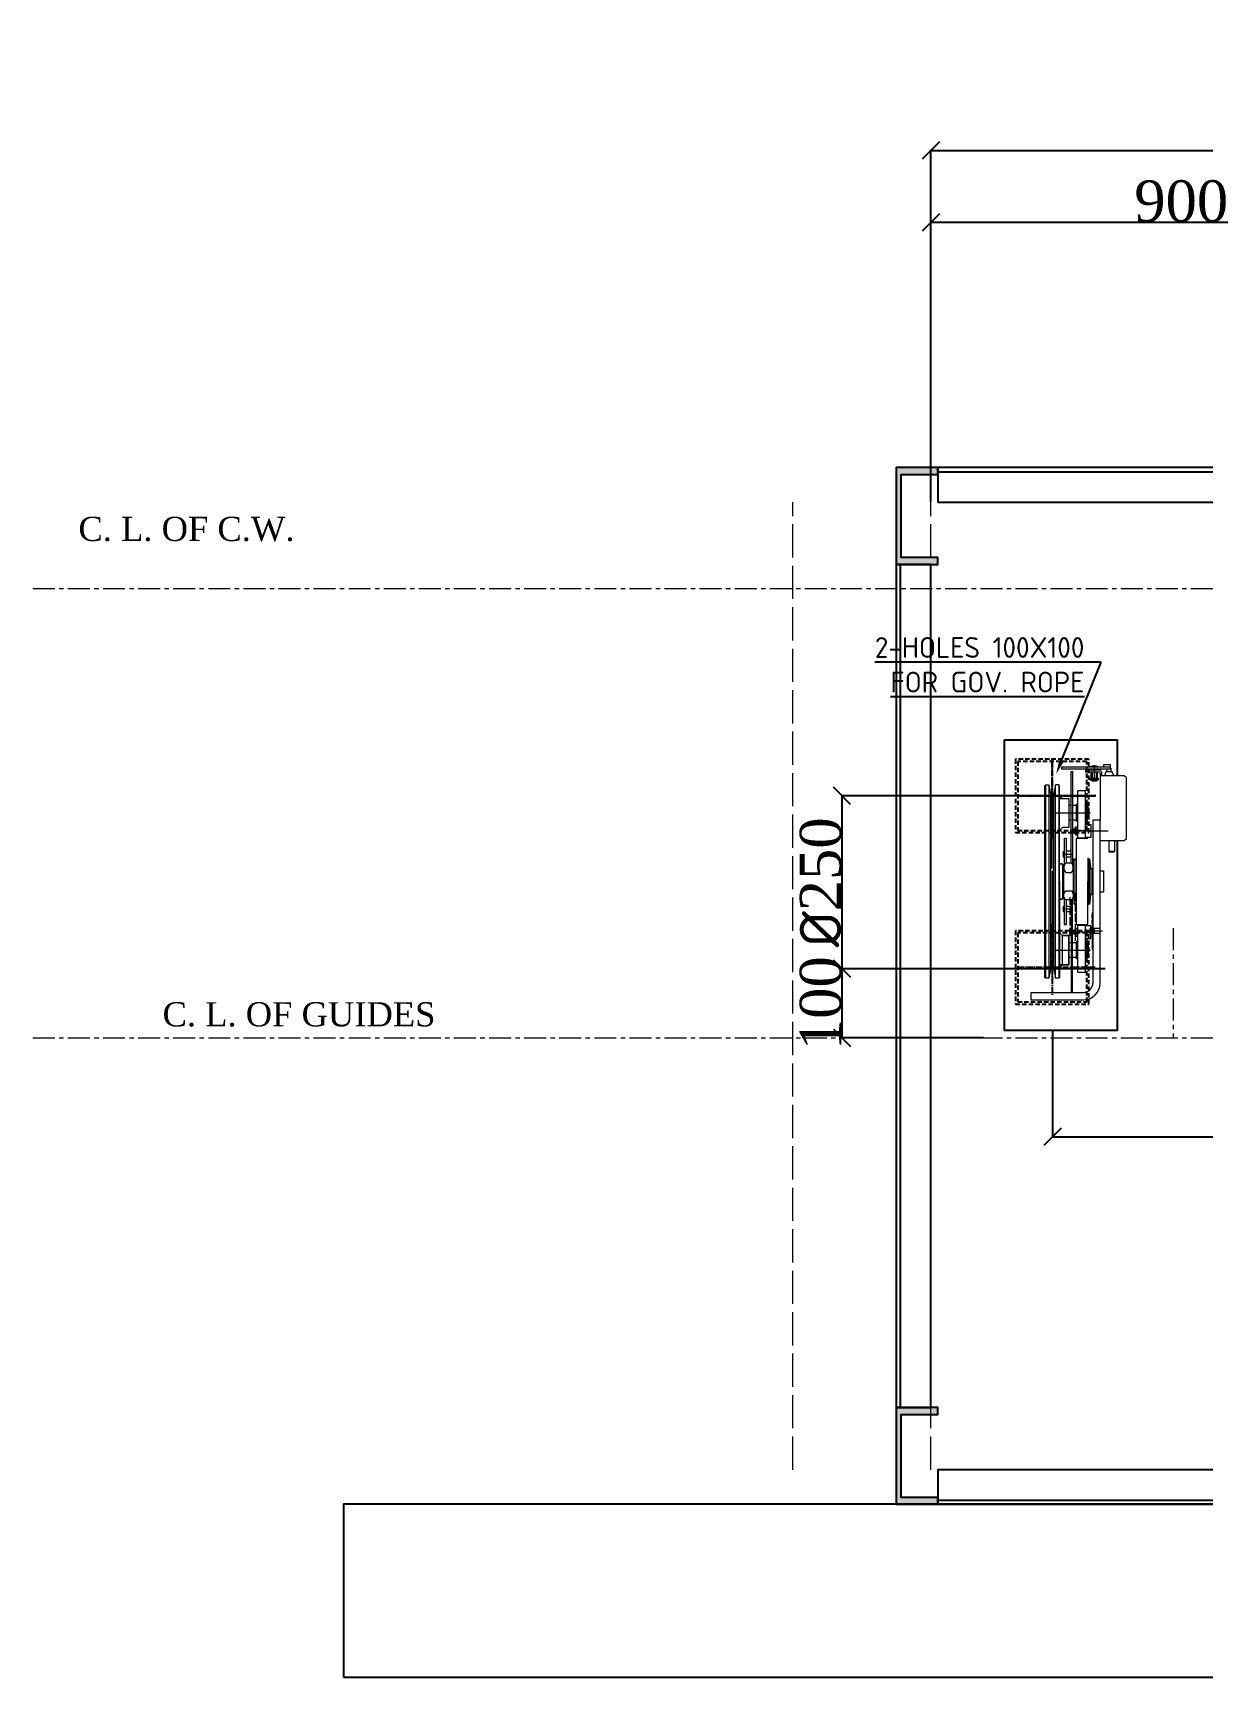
# Model space of a CAD drawing. Header units: millimetres. Extents: x -665 to 1025160, y -26028 to 4210.
# Drawn here: x 16089 to 17782, y -2269 to 110 of the extents above; entities that cross this region are included whole.
import ezdxf
from ezdxf import colors
from ezdxf.entities.mleader import LeaderData, LeaderLine
from ezdxf.math import Vec2, Vec3

# ---------------------------------------------------------------- set-up
doc = ezdxf.new("R2010")
doc.units = ezdxf.units.MM
for name, pattern in [('$0$ACAD_ISO02W100', [15, 12, -3]), ('$0$CENTER', [50.8, 31.75, -6.35, 6.35, -6.35]), ('$0$DASHED', [19.05, 12.7, -6.35])]:
    doc.linetypes.add(name, pattern=pattern)
doc.layers.add('$0$CL', color=2, linetype='$0$CENTER', lineweight=0)
doc.layers.add('$0$DL', color=8, linetype='$0$ACAD_ISO02W100', lineweight=0)
for name, color, linetype in [('$0$DL2', 254, '$0$DASHED'), ('$0$PDF_0', 7, 'Continuous'), ('$0$PDF_PDF7_Geometry', 7, 'Continuous'), ('$0$Text', 6, 'Continuous'), ('A-DIMS', 7, 'Continuous'), ('A-SLAB', 7, 'Continuous'), ('S-BEAM', 7, 'Continuous'), ('S-COLUMN', 7, 'Continuous')]:
    doc.layers.add(name, color=color, linetype=linetype)
doc.styles.add('$0$nassar2', font='cent.shx', dxfattribs={"height": 60})
doc.styles.add('$0$top', font='cent.shx', dxfattribs={"height": 40})
doc.dimstyles.new('$0$Nassar2', dxfattribs={"dimtxt": 35, "dimasz": 25, "dimexe": 1.25, "dimexo": 0.625, "dimtad": 1, "dimtxsty": '$0$nassar2', "dimblk": '$0$_Oblique', "dimcen": 2.5, "dimadec": 0, "dimazin": 0, "dimtfac": 1, "dimtmove": 0, "dimatfit": 3, "dimldrblk": '$0$_Oblique', "dimfxl": 1, "dimarcsym": 0})

# ---------------------------------------------------------------- blocks, each defined once
blk = doc.blocks.new('$0$_Oblique')
at = {"color": 0, "linetype": 'ByBlock', "lineweight": -2}
blk.add_line((-0.5, -0.5), (0.5, 0.5), dxfattribs=at)
blk = doc.blocks.new('*D62')
at = {"color": 0, "lineweight": -2, "transparency": 16777216}
for p, q in [((17389, -365.1), (17389, -163.7)), ((18289, -164.9), (17389, -164.9)), ((18289, -258.8), (18289, -163.7))]:
    blk.add_line(p, q, dxfattribs=at)
at = {"layer": 'Defpoints', "color": 0, "transparency": 16777216}
for p in [(17389, -164.9), (18289, -259.4), (17389, -365.7)]:
    blk.add_point(p, dxfattribs=at)
at = {"color": 0, "lineweight": -2, "transparency": 16777216, "xscale": 25, "yscale": 25, "zscale": 25, "rotation": 180}
blk.add_blockref('$0$_Oblique', (17389, -164.9), dxfattribs=at)
at = {"color": 0, "lineweight": -2, "transparency": 16777216, "xscale": 25, "yscale": 25, "zscale": 25}
blk.add_blockref('$0$_Oblique', (18289, -164.9), dxfattribs=at)
at = {"color": 0, "transparency": 16777216, "insert": (17751.5, -134.3), "char_height": 60, "attachment_point": 5, "style": '$0$nassar2'}
blk.add_mtext('900', dxfattribs=at)
blk = doc.blocks.new('*D71')
at = {"color": 0, "lineweight": -2, "transparency": 16777216}
for p, q in [((17389, -568.8), (17389, -59.4)), ((17389, -60.6), (19189, -60.6)), ((19189, -568.8), (19189, -59.4))]:
    blk.add_line(p, q, dxfattribs=at)
at = {"layer": 'Defpoints', "color": 0, "transparency": 16777216}
for p in [(19189, -60.6), (17389, -569.4), (19189, -569.4)]:
    blk.add_point(p, dxfattribs=at)
at = {"color": 0, "lineweight": -2, "transparency": 16777216, "xscale": 25, "yscale": 25, "zscale": 25, "rotation": 180}
blk.add_blockref('$0$_Oblique', (17389, -60.6), dxfattribs=at)
at = {"color": 0, "lineweight": -2, "transparency": 16777216, "xscale": 25, "yscale": 25, "zscale": 25}
blk.add_blockref('$0$_Oblique', (19189, -60.6), dxfattribs=at)
at = {"color": 0, "transparency": 16777216, "insert": (18289, -30), "char_height": 60, "attachment_point": 5, "style": '$0$nassar2'}
blk.add_mtext('SHAFT WIDTH  1800', dxfattribs=at)
blk = doc.blocks.new('*D74')
at = {"color": 0, "lineweight": -2, "transparency": 16777216}
for p, q in [((17627.8, -994.4), (17259.2, -994.4)), ((17260.4, -994.4), (17260.4, -1244.4)), ((17641.6, -1244.4), (17259.2, -1244.4))]:
    blk.add_line(p, q, dxfattribs=at)
at = {"layer": 'Defpoints', "color": 0, "transparency": 16777216}
for p in [(17628.4, -994.4), (17260.4, -1244.4), (17642.2, -1244.4)]:
    blk.add_point(p, dxfattribs=at)
at = {"color": 0, "lineweight": -2, "transparency": 16777216, "xscale": 25, "yscale": 25, "zscale": 25}
for p, rotation in [((17260.4, -994.4), 90), ((17260.4, -1244.4), 270)]:
    blk.add_blockref('$0$_Oblique', p, dxfattribs=dict(at, rotation=rotation))
at = {"color": 0, "transparency": 16777216, "insert": (17229.8, -1119.4), "char_height": 60, "attachment_point": 5, "rotation": 90, "style": '$0$nassar2'}
blk.add_mtext('{\\fISOCPEUR|b0|i0|c0|p34;%%C}250', dxfattribs=at)
blk = doc.blocks.new('*D75')
at = {"color": 0, "lineweight": -2, "transparency": 16777216}
for p, q in [((17290.4, -1244.4), (17259.2, -1244.4)), ((17260.4, -1244.4), (17260.4, -1344.4)), ((17465.4, -1344.4), (17259.2, -1344.4))]:
    blk.add_line(p, q, dxfattribs=at)
at = {"layer": 'Defpoints', "color": 0, "transparency": 16777216}
for p in [(17291.1, -1244.4), (17260.4, -1344.4), (17466.1, -1344.4)]:
    blk.add_point(p, dxfattribs=at)
at = {"color": 0, "lineweight": -2, "transparency": 16777216, "xscale": 25, "yscale": 25, "zscale": 25}
for p, rotation in [((17260.4, -1244.4), 90), ((17260.4, -1344.4), 270)]:
    blk.add_blockref('$0$_Oblique', p, dxfattribs=dict(at, rotation=rotation))
at = {"color": 0, "transparency": 16777216, "insert": (17229.8, -1294.4), "char_height": 60, "attachment_point": 5, "rotation": 90, "style": '$0$nassar2'}
blk.add_mtext('100', dxfattribs=at)
blk = doc.blocks.new('SM_COLUMN_UPN_140_60x140x7x10_L')
at = {"layer": 'S-COLUMN'}
blk.add_hatch(color=256, dxfattribs=at).paths.add_polyline_path([(0, 0), (60, 0), (60, 10), (7, 10), (7, 130), (60, 130), (60, 140), (0, 140)], flags=0)
blk.add_lwpolyline([(0, 0), (60, 0), (60, 10), (7, 10), (7, 130), (60, 130), (60, 140), (0, 140)], close=True, dxfattribs=at)
blk = doc.blocks.new('*D100')
at = {"layer": 'A-DIMS', "color": 0, "lineweight": -2, "transparency": 16777216}
for p, q in [((17565, -1334.7), (17565, -1489)), ((18289, -1334.7), (18289, -1489)), ((17565, -1487.8), (18289, -1487.8))]:
    blk.add_line(p, q, dxfattribs=at)
at = {"layer": 'Defpoints', "color": 0, "transparency": 16777216}
for p in [(17565, -1334), (18289, -1334), (18289, -1487.8)]:
    blk.add_point(p, dxfattribs=at)
at = {"layer": 'A-DIMS', "color": 0, "lineweight": -2, "transparency": 16777216, "xscale": 25, "yscale": 25, "zscale": 25, "rotation": 180}
blk.add_blockref('$0$_Oblique', (17565, -1487.8), dxfattribs=at)
at = {"layer": 'A-DIMS', "color": 0, "lineweight": -2, "transparency": 16777216, "xscale": 25, "yscale": 25, "zscale": 25}
blk.add_blockref('$0$_Oblique', (18289, -1487.8), dxfattribs=at)
at = {"layer": 'A-DIMS', "color": 0, "transparency": 16777216, "insert": (17927, -1457.2), "char_height": 60, "attachment_point": 5, "style": '$0$nassar2'}
blk.add_mtext('724', dxfattribs=at)

msp = doc.modelspace()

# ---------------------------------------------------------------- linework, layer by layer
at = {"layer": '$0$CL'}
for p, q in [((16089.178, -694.443), (19714.044, -694.443)), ((16089.178, -1344.443), (19714.044, -1344.443))]:
    msp.add_line(p, q, dxfattribs=at)
msp.add_lwpolyline([(17739.714, -1185.82), (17739.714, -1344.443)], dxfattribs=at)
at = {"layer": '$0$DL', "ltscale": 4}
for p, q in [((17189.044, -1969.443), (17189.044, -569.443)), ((17389.044, -1969.443), (17389.044, -569.443))]:
    msp.add_line(p, q, dxfattribs=at)
at = {"layer": '$0$DL', "transparency": 33554666}
for p, q in [((17590.944, -1197.091), (17590.944, -1140.81)), ((17597.865, -1134.808), (17597.865, -1204.011))]:
    msp.add_line(p, q, dxfattribs=at)
at = {"layer": '$0$DL2', "ltscale": 0.5}
for points in [[(17511.714, -1047.443), (17617.714, -1047.443), (17617.714, -941.443), (17511.714, -941.443)], [(17514.714, -1044.443), (17614.714, -1044.443), (17614.714, -944.443), (17514.714, -944.443)], [(17511.714, -1295.611), (17617.714, -1295.611), (17617.714, -1189.611), (17511.714, -1189.611)], [(17514.714, -1292.611), (17614.714, -1292.611), (17614.714, -1192.611), (17514.714, -1192.611)]]:
    msp.add_lwpolyline(points, close=True, dxfattribs=at)
at = {"layer": '$0$PDF_0', "lineweight": 25, "transparency": 33554666}
for points in [[(17564.714, -943.017), (17564.714, -941.458)], [(17564.714, -953.146), (17564.714, -944.575)], [(17564.714, -955.873), (17564.714, -954.705)], [(17564.714, -966.003), (17564.714, -957.432)], [(17564.714, -969.119), (17564.714, -967.561)], [(17564.714, -979.249), (17564.714, -970.288)], [(17523.418, -994.443), (17514.847, -994.443)], [(17526.534, -994.443), (17524.976, -994.443)], [(17536.664, -994.443), (17527.703, -994.443)], [(17539.391, -994.443), (17537.832, -994.443)], [(17549.52, -994.443), (17540.949, -994.443)], [(17552.247, -994.443), (17551.078, -994.443)], [(17562.377, -994.443), (17553.806, -994.443)], [(17565.493, -994.443), (17563.935, -994.443)], [(17564.714, -981.976), (17564.714, -980.417)], [(17564.714, -992.105), (17564.714, -983.534)], [(17564.714, -995.222), (17564.714, -993.664)], [(17564.714, -1005.351), (17564.714, -996.391)], [(17575.623, -994.443), (17567.052, -994.443)], [(17578.35, -994.443), (17577.181, -994.443)], [(17588.479, -994.443), (17579.908, -994.443)], [(17591.596, -994.443), (17590.037, -994.443)], [(17601.725, -994.443), (17592.765, -994.443)], [(17604.452, -994.443), (17602.894, -994.443)], [(17614.582, -994.443), (17606.011, -994.443)], [(17617.698, -994.443), (17616.14, -994.443)], [(17626.659, -994.443), (17618.867, -994.443)], [(17564.714, -1008.078), (17564.714, -1006.52)], [(17564.714, -1018.208), (17564.714, -1009.637)], [(17564.714, -1020.935), (17564.714, -1019.766)], [(17564.714, -1031.064), (17564.714, -1022.493)], [(17564.714, -1034.181), (17564.714, -1032.623)], [(17564.714, -1044.31), (17564.714, -1035.739)], [(17564.714, -1047.037), (17564.714, -1045.869)], [(17564.714, -1056.387), (17564.714, -1048.596)]]:
    msp.add_lwpolyline(points, close=True, dxfattribs=at)
for points in [[(17564.714, -1180.277), (17564.714, -1188.069)], [(17564.714, -1189.627), (17564.714, -1191.186)], [(17564.714, -1192.354), (17564.714, -1201.315)], [(17564.714, -1202.484), (17564.714, -1204.042)], [(17564.714, -1205.6), (17564.714, -1214.171)], [(17564.714, -1215.73), (17564.714, -1217.288)], [(17564.714, -1218.457), (17564.714, -1227.417)], [(17564.714, -1228.586), (17564.714, -1230.145)], [(17564.714, -1231.703), (17564.714, -1240.274)], [(17523.418, -1242.611), (17514.847, -1242.611)], [(17526.534, -1242.611), (17524.976, -1242.611)], [(17536.664, -1242.611), (17527.703, -1242.611)], [(17539.391, -1242.611), (17537.832, -1242.611)], [(17549.52, -1242.611), (17540.949, -1242.611)], [(17552.247, -1242.611), (17551.078, -1242.611)], [(17562.377, -1242.611), (17553.806, -1242.611)], [(17565.493, -1242.611), (17563.935, -1242.611)], [(17564.714, -1241.832), (17564.714, -1243.001)], [(17564.714, -1244.559), (17564.714, -1253.13)], [(17564.714, -1254.689), (17564.714, -1256.247)], [(17564.714, -1255.492), (17564.714, -1257.051)], [(17564.714, -1257.805), (17564.714, -1266.376)], [(17564.714, -1258.609), (17564.714, -1266.401)], [(17575.623, -1242.611), (17567.052, -1242.611)], [(17578.35, -1242.611), (17577.181, -1242.611)], [(17588.479, -1242.611), (17579.908, -1242.611)], [(17591.596, -1242.611), (17590.037, -1242.611)], [(17601.725, -1242.611), (17592.765, -1242.611)], [(17604.452, -1242.611), (17602.894, -1242.611)], [(17614.582, -1242.611), (17606.011, -1242.611)], [(17617.698, -1242.611), (17616.14, -1242.611)], [(17626.659, -1242.611), (17618.867, -1242.611)], [(17564.714, -1267.935), (17564.714, -1269.104)], [(17564.714, -1270.662), (17564.714, -1279.233)], [(17564.714, -1280.791), (17564.714, -1282.35)]]:
    msp.add_lwpolyline(points, dxfattribs=at)
for centre in [(17564.909, -994.248), (17564.909, -1242.417)]:
    msp.add_circle(centre, 1.753, dxfattribs=at)
at = {"layer": '$0$PDF_PDF7_Geometry', "lineweight": 9, "transparency": 33554666}
for points in [[(17649.255, -952.757), (17578.35, -952.757), (17578.35, -955.484), (17649.255, -955.484), (17649.255, -949.25), (17638.736, -949.25), (17638.736, -952.757)], [(17622.373, -951.977), (17622.373, -950.809), (17628.607, -950.809), (17628.607, -951.977)], [(17591.985, -1091.84), (17591.985, -958.99), (17593.933, -958.99), (17593.933, -1093.788)], [(17636.399, -965.223), (17636.399, -961.328), (17636.399, -960.548), (17636.009, -959.38), (17635.23, -958.6), (17634.451, -957.821), (17633.282, -957.432), (17632.113, -957.432), (17613.023, -957.432), (17613.023, -959.769), (17632.113, -959.769), (17633.282, -960.159), (17633.671, -960.548), (17634.061, -961.328), (17634.061, -1029.506), (17623.542, -1029.506), (17623.542, -1265.423)], [(17634.84, -955.484), (17634.84, -957.432), (17616.14, -957.432), (17616.14, -955.484)], [(17630.165, -952.757), (17630.165, -951.977), (17620.815, -951.977), (17620.815, -952.757)], [(17620.815, -970.678), (17620.815, -971.457), (17630.165, -971.457), (17630.165, -970.678)], [(17628.607, -968.34), (17628.607, -959.769), (17628.607, -973.015), (17622.373, -973.015), (17622.373, -959.769), (17622.373, -968.34)], [(17634.061, -1059.115), (17668.735, -1059.115), (17672.241, -1055.998), (17672.241, -968.34), (17668.735, -965.223), (17634.061, -965.223)], [(17653.93, -965.223), (17651.593, -959.769), (17642.242, -959.769), (17640.295, -965.223)], [(17643.801, -955.484), (17643.801, -959.769)], [(17649.255, -954.705), (17650.034, -954.705), (17649.255, -953.925)], [(17650.034, -959.769), (17650.034, -954.705)], [(17566.662, -1242.611), (17569.389, -1258.195), (17569.389, -1118.332), (17569.389, -978.47), (17566.662, -994.443), (17566.662, -1118.332), (17566.662, -1242.611), (17562.766, -1242.611), (17560.039, -1258.195), (17555.364, -1258.195), (17554.195, -1257.026), (17554.195, -1118.332), (17554.195, -979.638), (17555.364, -978.47), (17560.039, -978.47), (17562.766, -994.443), (17566.662, -994.443)], [(17555.364, -1258.195), (17555.364, -1118.332), (17555.364, -978.47)], [(17560.039, -978.47), (17560.039, -1118.332), (17560.039, -1258.195)], [(17562.766, -1242.611), (17562.766, -1118.332), (17562.766, -994.443)], [(17574.064, -1244.17), (17579.519, -1238.716), (17575.233, -1243.001), (17575.233, -1118.332), (17575.233, -979.638), (17574.064, -978.47), (17569.389, -978.47)], [(17574.064, -978.47), (17574.064, -1118.332), (17574.064, -1258.195)], [(17579.519, -997.949), (17575.233, -993.664), (17575.233, -996.78), (17575.233, -997.559), (17575.623, -997.949), (17576.402, -997.949), (17588.869, -997.949), (17588.869, -1040.025), (17579.519, -1040.025), (17575.233, -1043.921)], [(17591.985, -1008.468), (17588.869, -1008.468)], [(17601.336, -1006.52), (17599.777, -1006.52), (17599.777, -1018.987), (17599.777, -1008.468), (17593.933, -1008.468)], [(17601.336, -1031.454), (17599.777, -1031.454), (17599.777, -1018.987), (17599.777, -1029.506), (17593.933, -1029.506)], [(17613.023, -1006.52), (17614.582, -1006.52), (17614.582, -1018.987), (17614.582, -1026.779)], [(17614.582, -1026.389), (17614.582, -1028.727), (17616.14, -1028.727), (17616.14, -1007.689), (17614.582, -1007.689), (17614.582, -1011.195), (17614.582, -1018.987), (17614.582, -1031.454), (17613.023, -1031.454)], [(17616.14, -1011.195), (17616.14, -1011.195)], [(17591.985, -1029.506), (17588.869, -1029.506)], [(17595.492, -1042.752), (17596.66, -1041.973), (17598.219, -1041.973)], [(17595.492, -1047.037), (17595.492, -1042.752), (17595.492, -1047.037), (17596.66, -1048.206), (17596.66, -1041.973)], [(17598.608, -1047.817), (17598.219, -1045.869), (17598.219, -1043.921), (17598.608, -1042.362), (17598.219, -1041.193), (17598.219, -1040.414), (17598.608, -1039.246), (17600.946, -1039.246), (17601.336, -1040.414), (17601.336, -1041.193), (17600.946, -1042.362), (17598.608, -1042.362)], [(17598.219, -1040.804), (17598.219, -1049.375)], [(17600.946, -1047.817), (17598.608, -1047.817), (17598.219, -1048.985), (17598.219, -1049.764), (17598.608, -1050.933), (17600.946, -1050.933), (17601.336, -1049.764), (17601.336, -1048.985), (17600.946, -1047.817), (17601.336, -1045.869), (17601.336, -1043.921), (17600.946, -1042.362)], [(17601.336, -1040.804), (17601.336, -1049.375)], [(17613.023, -1050.544), (17613.023, -1040.804), (17613.023, -1029.506)], [(17613.023, -1035.739), (17620.425, -1035.739), (17620.425, -1054.44), (17613.023, -1054.44)], [(17616.14, -1026.389), (17616.14, -1026.389)], [(17634.061, -1265.429), (17634.061, -1029.506)], [(17582.635, -1093.788), (17582.635, -1055.608), (17584.973, -1055.608), (17584.973, -1091.84)], [(17598.219, -1048.206), (17596.66, -1048.206), (17598.219, -1048.206)], [(17616.14, -1055.998), (17599.388, -1055.998), (17599.388, -1118.332), (17599.388, -1180.667), (17616.14, -1180.667), (17616.14, -1118.332)], [(17646.528, -1059.115), (17646.528, -1075.088)], [(17654.709, -1059.115), (17654.709, -1075.088)], [(17575.233, -1092.619), (17578.35, -1092.619), (17575.233, -1092.619)], [(17582.635, -1082.88), (17581.077, -1082.88), (17581.077, -1074.309), (17582.635, -1074.309)], [(17591.985, -1074.309), (17584.973, -1074.309)], [(17591.985, -1082.88), (17584.973, -1082.88)], [(17595.102, -1133.916), (17596.66, -1151.058), (17596.66, -1118.332), (17596.66, -1085.607), (17595.102, -1102.749)], [(17596.66, -1085.607), (17598.998, -1085.996)], [(17599.388, -1084.048), (17598.998, -1084.048), (17598.998, -1118.332), (17598.998, -1152.616), (17599.388, -1152.616)], [(17616.14, -1084.048), (17616.14, -1118.332), (17616.14, -1152.616)], [(17616.14, -1150.668), (17618.867, -1151.058), (17618.867, -1118.332), (17618.867, -1085.607), (17620.425, -1102.749)], [(17618.867, -1085.607), (17616.14, -1085.996)], [(17581.466, -1107.813), (17580.298, -1107.813)], [(17581.466, -1138.201), (17581.466, -1118.332), (17581.466, -1098.463)], [(17595.102, -1098.463), (17595.102, -1118.332), (17595.102, -1138.201)], [(17599.388, -1102.749), (17599.388, -1107.813)], [(17623.542, -1118.332), (17623.542, -1100.022), (17623.542, -1118.332), (17623.542, -1136.643), (17623.542, -1100.022), (17620.425, -1100.022), (17620.425, -1118.332), (17620.425, -1136.643), (17623.542, -1136.643)], [(17634.061, -1102.749), (17639.126, -1102.749), (17639.126, -1118.332), (17639.126, -1133.916), (17634.061, -1133.916)], [(17575.233, -1118.332), (17575.233, -1257.026), (17574.064, -1258.195), (17569.389, -1258.195)], [(17581.466, -1128.851), (17580.298, -1128.851)], [(17599.388, -1133.916), (17599.388, -1128.851)], [(17620.425, -1133.916), (17618.867, -1151.058)], [(17575.233, -1144.045), (17578.35, -1144.045), (17575.233, -1144.045)], [(17582.635, -1162.356), (17581.077, -1162.356), (17581.077, -1153.785), (17582.635, -1153.785)], [(17584.973, -1144.824), (17584.973, -1181.056), (17582.635, -1181.056), (17582.635, -1142.876)], [(17584.973, -1153.785), (17591.985, -1153.785)], [(17591.985, -1162.356), (17584.973, -1162.356)], [(17591.985, -1144.824), (17591.985, -1277.285), (17593.933, -1277.285), (17593.933, -1142.876)], [(17596.66, -1151.058), (17598.998, -1150.668)], [(17634.061, -1193.523), (17623.542, -1193.523), (17623.542, -1189.627), (17623.542, -1163.525), (17622.763, -1163.525), (17622.763, -1215.73), (17623.542, -1215.73), (17623.542, -1189.627), (17623.542, -1185.731), (17634.061, -1185.731), (17634.061, -1151.837)], [(17595.492, -1193.913), (17596.66, -1194.692), (17596.66, -1188.458), (17595.492, -1189.627)], [(17598.219, -1188.458), (17596.66, -1188.458), (17598.219, -1188.458)], [(17598.219, -1195.861), (17598.219, -1187.29)], [(17600.946, -1188.848), (17601.336, -1190.796), (17601.336, -1192.744), (17600.946, -1194.692), (17598.608, -1194.692), (17598.219, -1192.744), (17598.219, -1190.796), (17598.608, -1188.848)], [(17601.336, -1187.29), (17601.336, -1195.861)], [(17613.023, -1200.925), (17620.425, -1200.925), (17620.425, -1182.225), (17613.023, -1182.225)], [(17613.023, -1186.511), (17613.023, -1195.861), (17613.023, -1207.159)], [(17622.763, -1194.302), (17622.763, -1184.952)], [(17625.49, -1185.731), (17625.49, -1186.511), (17625.49, -1193.523)], [(17575.233, -1192.744), (17579.519, -1196.64), (17575.233, -1192.744)], [(17579.519, -1238.716), (17579.519, -1196.64)], [(17588.869, -1196.64), (17579.519, -1196.64), (17588.869, -1196.64)], [(17588.869, -1238.716), (17588.869, -1196.64), (17588.869, -1238.716)], [(17591.985, -1207.159), (17588.869, -1207.159)], [(17601.336, -1205.211), (17599.777, -1205.211), (17599.777, -1217.678), (17599.777, -1207.159), (17593.933, -1207.159)], [(17595.492, -1189.627), (17595.492, -1193.913), (17595.492, -1189.627)], [(17596.66, -1194.692), (17598.219, -1194.692)], [(17598.608, -1194.692), (17598.219, -1195.471), (17598.219, -1196.64), (17598.608, -1197.419), (17600.946, -1197.419), (17601.336, -1196.64), (17601.336, -1195.471), (17600.946, -1194.692)], [(17613.023, -1205.211), (17614.582, -1205.211), (17614.582, -1217.678), (17614.582, -1230.145), (17613.023, -1230.145)], [(17614.582, -1210.276), (17614.582, -1207.938), (17616.14, -1207.938), (17616.14, -1228.976), (17614.582, -1228.976), (17614.582, -1225.08)], [(17614.582, -1225.47), (17614.582, -1217.678), (17614.582, -1209.886)], [(17616.14, -1210.276), (17616.14, -1210.276)], [(17591.985, -1228.197), (17588.869, -1228.197)], [(17601.336, -1230.145), (17599.777, -1230.145), (17599.777, -1217.678), (17599.777, -1228.197), (17593.933, -1228.197)], [(17616.14, -1225.08), (17616.14, -1225.08)], [(17575.233, -1243.001), (17575.233, -1239.884), (17575.233, -1239.105), (17575.623, -1238.716), (17576.402, -1238.716), (17575.623, -1238.716), (17575.233, -1239.105), (17575.233, -1239.884)], [(17576.402, -1238.716), (17588.869, -1238.716), (17576.402, -1238.716)], [(17611.854, -1278.868), (17609.907, -1279.257), (17533.547, -1279.257), (17533.547, -1289.387), (17609.907, -1289.387)]]:
    msp.add_lwpolyline(points, dxfattribs=at)
at = {"layer": '$0$PDF_PDF7_Geometry', "lineweight": 5, "transparency": 33554666}
for points in [[(17625.49, -950.029), (17625.49, -973.794)], [(17621.205, -969.509), (17621.205, -959.38)], [(17629.776, -959.38), (17629.776, -969.509)], [(17564.714, -1099.632), (17564.714, -976.522)], [(17569.779, -1018.987), (17620.036, -1018.987)], [(17602.894, -1045.089), (17593.544, -1045.089)], [(17598.219, -1042.752), (17595.881, -1042.752)], [(17609.517, -1045.089), (17606.011, -1045.089)], [(17612.634, -1045.089), (17621.984, -1045.089)], [(17622.373, -1045.089), (17645.749, -1045.089)], [(17595.881, -1047.427), (17598.219, -1047.427)], [(17579.519, -1078.594), (17593.154, -1078.594)], [(17564.714, -1102.749), (17564.714, -1118.332), (17564.714, -1260.143)], [(17593.154, -1158.07), (17579.519, -1158.07)], [(17623.153, -1189.627), (17622.763, -1190.017), (17623.153, -1189.627), (17623.542, -1189.238), (17622.763, -1189.627), (17623.542, -1188.848), (17622.763, -1189.238), (17623.542, -1188.458), (17622.763, -1188.848), (17623.542, -1188.069), (17622.763, -1188.458), (17623.542, -1187.679), (17622.763, -1188.069), (17623.542, -1187.29), (17622.763, -1187.679), (17623.542, -1186.9), (17622.763, -1187.29), (17623.542, -1186.511), (17622.763, -1186.9), (17623.542, -1186.121), (17622.763, -1186.511), (17623.542, -1186.121), (17623.542, -1185.731), (17622.763, -1186.121), (17623.542, -1185.731), (17623.542, -1185.342), (17622.763, -1186.121), (17622.763, -1185.731), (17623.542, -1185.342), (17623.542, -1184.952), (17622.763, -1185.731), (17622.763, -1185.342), (17623.542, -1184.952), (17623.542, -1184.563), (17622.763, -1185.342), (17622.763, -1184.952), (17623.542, -1184.563), (17623.542, -1184.173), (17622.763, -1184.952), (17622.763, -1184.563), (17623.542, -1184.173), (17623.542, -1183.783), (17622.763, -1184.563), (17622.763, -1184.173), (17623.542, -1183.783), (17623.542, -1183.394), (17622.763, -1184.173), (17622.763, -1183.783), (17623.542, -1183.394), (17622.763, -1183.783), (17622.763, -1183.394), (17623.542, -1183.004), (17622.763, -1183.394), (17623.542, -1182.615), (17622.763, -1183.004), (17623.542, -1182.225), (17622.763, -1182.615), (17623.542, -1181.835), (17622.763, -1182.225), (17623.542, -1181.446), (17622.763, -1181.835), (17623.542, -1181.056), (17622.763, -1181.446), (17623.542, -1180.667), (17622.763, -1181.056), (17623.542, -1180.277), (17622.763, -1180.667), (17623.542, -1179.887), (17622.763, -1180.277), (17623.542, -1179.498), (17622.763, -1179.887), (17623.542, -1179.498), (17623.542, -1179.108), (17622.763, -1179.498), (17623.542, -1179.108), (17623.542, -1178.719), (17622.763, -1179.498), (17622.763, -1179.108), (17623.542, -1178.719), (17623.542, -1178.329), (17622.763, -1178.719), (17623.542, -1178.329), (17623.542, -1177.94), (17622.763, -1178.329), (17623.542, -1177.94), (17623.542, -1177.55), (17622.763, -1177.94), (17623.542, -1177.55), (17623.542, -1177.16), (17622.763, -1177.55), (17623.542, -1177.16), (17623.542, -1176.771), (17622.763, -1177.55), (17622.763, -1177.16), (17623.542, -1176.771), (17623.542, -1176.381), (17622.763, -1177.16), (17622.763, -1176.771), (17623.542, -1176.381), (17623.542, -1175.992), (17622.763, -1176.771), (17622.763, -1176.381), (17623.542, -1175.992), (17623.542, -1175.602), (17622.763, -1176.381), (17622.763, -1175.992), (17623.542, -1175.602), (17622.763, -1175.992), (17622.763, -1175.602), (17623.542, -1175.212), (17622.763, -1175.602), (17622.763, -1175.212), (17623.542, -1174.823), (17622.763, -1175.212), (17622.763, -1174.823), (17623.542, -1174.433), (17622.763, -1174.823), (17622.763, -1174.433), (17623.542, -1174.044), (17622.763, -1174.433), (17622.763, -1174.044), (17623.542, -1173.654), (17622.763, -1174.044), (17623.542, -1173.264), (17622.763, -1173.654), (17623.542, -1172.875), (17622.763, -1173.264), (17623.542, -1172.875), (17623.542, -1172.485), (17622.763, -1172.875), (17623.542, -1172.485), (17623.542, -1172.096), (17622.763, -1172.485), (17623.542, -1172.096), (17623.542, -1171.706), (17622.763, -1172.096), (17623.542, -1171.706), (17623.542, -1171.317), (17622.763, -1171.706), (17623.542, -1171.317), (17623.542, -1170.927), (17622.763, -1171.317), (17623.542, -1170.927), (17623.542, -1170.537), (17622.763, -1170.927), (17623.542, -1170.537), (17623.542, -1170.148), (17622.763, -1170.927), (17622.763, -1170.537), (17623.542, -1170.148), (17623.542, -1169.758), (17622.763, -1170.537), (17622.763, -1170.148), (17623.542, -1169.758), (17623.542, -1169.369), (17622.763, -1170.148), (17622.763, -1169.758), (17623.542, -1169.369), (17623.542, -1168.979), (17622.763, -1169.758), (17622.763, -1169.369), (17623.542, -1168.979), (17622.763, -1169.369), (17622.763, -1168.979), (17623.542, -1168.589), (17622.763, -1168.979), (17622.763, -1168.589), (17623.542, -1168.2), (17622.763, -1168.589), (17622.763, -1168.2), (17623.542, -1167.81), (17623.542, -1167.421), (17622.763, -1168.2), (17622.763, -1167.81), (17623.542, -1167.421), (17623.542, -1167.031), (17622.763, -1167.81), (17622.763, -1167.421), (17623.542, -1167.031), (17623.542, -1166.641), (17622.763, -1167.421), (17622.763, -1167.031), (17623.542, -1166.641), (17622.763, -1167.031), (17623.542, -1166.252), (17622.763, -1166.641), (17623.542, -1165.862), (17622.763, -1166.252), (17623.542, -1165.473), (17622.763, -1165.862), (17623.542, -1165.083), (17622.763, -1165.473), (17623.542, -1164.693), (17622.763, -1165.083), (17623.542, -1164.304), (17622.763, -1164.693), (17623.542, -1163.914), (17622.763, -1164.304), (17623.542, -1163.525), (17622.763, -1163.914), (17623.153, -1163.525), (17622.763, -1163.525)], [(17595.881, -1189.238), (17598.219, -1189.238)], [(17619.257, -1186.121), (17619.646, -1186.121), (17619.257, -1186.121), (17619.257, -1186.511), (17619.257, -1189.238), (17620.815, -1189.238), (17620.815, -1190.017), (17619.257, -1190.017), (17619.257, -1192.744), (17619.257, -1193.134), (17619.646, -1193.134), (17621.984, -1193.523), (17621.984, -1186.121), (17619.646, -1186.121)], [(17622.763, -1184.952), (17621.984, -1184.952), (17621.984, -1194.302), (17622.763, -1194.302)], [(17602.894, -1191.575), (17593.544, -1191.575)], [(17598.219, -1193.913), (17595.881, -1193.913)], [(17609.517, -1191.575), (17606.011, -1191.575)], [(17612.244, -1189.627), (17637.567, -1189.627)], [(17612.634, -1191.575), (17621.984, -1191.575)], [(17622.763, -1189.627), (17618.477, -1189.627)], [(17622.763, -1190.017), (17623.153, -1189.627), (17623.542, -1189.627), (17622.763, -1190.017), (17622.763, -1190.406), (17623.542, -1190.017), (17622.763, -1190.406), (17622.763, -1190.796), (17623.542, -1190.017), (17623.542, -1190.406), (17622.763, -1190.796), (17622.763, -1191.186), (17623.542, -1190.406), (17623.542, -1190.796), (17622.763, -1191.186), (17622.763, -1191.575), (17623.542, -1190.796), (17623.542, -1191.186), (17622.763, -1191.575), (17622.763, -1191.965), (17623.542, -1191.186), (17623.542, -1191.575), (17622.763, -1191.965), (17622.763, -1192.354), (17623.542, -1191.575), (17623.542, -1191.965), (17622.763, -1192.354), (17622.763, -1192.744), (17623.542, -1191.965), (17623.542, -1192.354), (17622.763, -1192.744), (17622.763, -1193.134), (17623.542, -1192.354), (17623.542, -1192.744), (17622.763, -1193.134), (17622.763, -1193.523), (17623.542, -1192.744), (17623.542, -1193.134), (17622.763, -1193.523), (17622.763, -1193.913), (17623.542, -1193.134), (17623.542, -1193.523), (17622.763, -1193.913), (17623.542, -1193.523), (17623.542, -1193.913), (17622.763, -1194.302), (17623.542, -1193.913), (17622.763, -1194.692), (17623.542, -1194.302), (17622.763, -1195.081), (17623.542, -1194.692), (17622.763, -1195.471), (17623.542, -1195.081), (17622.763, -1195.861), (17623.542, -1195.471), (17622.763, -1196.25), (17623.542, -1195.861), (17622.763, -1196.64), (17623.542, -1196.25), (17622.763, -1196.64), (17622.763, -1197.029), (17623.542, -1196.64), (17622.763, -1197.029), (17622.763, -1197.419), (17623.542, -1196.64), (17623.542, -1197.029), (17622.763, -1197.419), (17622.763, -1197.809), (17623.542, -1197.029), (17623.542, -1197.419), (17622.763, -1197.809), (17622.763, -1198.198), (17623.542, -1197.419), (17623.542, -1197.809), (17622.763, -1198.198), (17622.763, -1198.588), (17623.542, -1197.809), (17623.542, -1198.198), (17622.763, -1198.588), (17622.763, -1198.977), (17623.542, -1198.198), (17623.542, -1198.588), (17622.763, -1198.977), (17622.763, -1199.367), (17623.542, -1198.588), (17623.542, -1198.977), (17622.763, -1199.367), (17622.763, -1199.757), (17623.542, -1198.977), (17623.542, -1199.367), (17622.763, -1199.757), (17622.763, -1200.146), (17623.542, -1199.367), (17623.542, -1199.757), (17622.763, -1200.146), (17622.763, -1200.536), (17623.542, -1199.757), (17623.542, -1200.146), (17622.763, -1200.536), (17623.542, -1200.146), (17623.542, -1200.536), (17622.763, -1200.925), (17623.542, -1200.536), (17623.542, -1200.925), (17622.763, -1201.315), (17623.542, -1200.925), (17623.542, -1201.315), (17622.763, -1201.705), (17623.542, -1201.315), (17623.542, -1201.705), (17622.763, -1202.094), (17623.542, -1201.705), (17623.542, -1202.094), (17622.763, -1202.484), (17623.542, -1202.094), (17623.542, -1202.484), (17622.763, -1202.873), (17623.542, -1202.484), (17622.763, -1203.263), (17623.542, -1202.873), (17622.763, -1203.652), (17623.542, -1203.263), (17622.763, -1204.042), (17623.542, -1203.652), (17622.763, -1204.432), (17623.542, -1204.042), (17622.763, -1204.432), (17622.763, -1204.821), (17623.542, -1204.432), (17622.763, -1204.821), (17622.763, -1205.211), (17623.542, -1204.821), (17622.763, -1205.211), (17622.763, -1205.6), (17623.542, -1205.211), (17622.763, -1205.6), (17622.763, -1205.99), (17623.542, -1205.211), (17623.542, -1205.6), (17622.763, -1205.99), (17622.763, -1206.38), (17623.542, -1205.6), (17623.542, -1205.99), (17622.763, -1206.38), (17622.763, -1206.769), (17623.542, -1205.99), (17623.542, -1206.38), (17622.763, -1206.769), (17622.763, -1207.159), (17623.542, -1206.38), (17623.542, -1206.769), (17622.763, -1207.159), (17623.542, -1206.769), (17623.542, -1207.159), (17622.763, -1207.548), (17623.542, -1207.159), (17623.542, -1207.548), (17622.763, -1207.938), (17623.542, -1207.548), (17623.542, -1207.938), (17622.763, -1208.328), (17623.542, -1207.938), (17623.542, -1208.328), (17622.763, -1208.717), (17623.542, -1208.328), (17623.542, -1208.717), (17622.763, -1209.107), (17623.542, -1208.717), (17623.542, -1209.107), (17622.763, -1209.496), (17623.542, -1209.107), (17622.763, -1209.886), (17623.542, -1209.496), (17622.763, -1210.276), (17623.542, -1209.886), (17622.763, -1210.665), (17623.542, -1210.276), (17622.763, -1211.055), (17623.542, -1210.665), (17622.763, -1211.444), (17623.542, -1211.055), (17622.763, -1211.834), (17623.542, -1211.444), (17622.763, -1212.223), (17623.542, -1211.834), (17622.763, -1212.613), (17623.542, -1212.223), (17622.763, -1213.003), (17623.542, -1212.613), (17622.763, -1213.003), (17622.763, -1213.392), (17623.542, -1213.003), (17622.763, -1213.392), (17622.763, -1213.782), (17623.542, -1213.003), (17623.542, -1213.392), (17622.763, -1213.782), (17622.763, -1214.171), (17623.542, -1213.392), (17623.542, -1213.782), (17622.763, -1214.171), (17622.763, -1214.561), (17623.542, -1213.782), (17623.542, -1214.171), (17622.763, -1214.561), (17622.763, -1214.951), (17623.542, -1214.171), (17623.542, -1214.561), (17622.763, -1214.951), (17622.763, -1215.34), (17623.542, -1214.561), (17623.542, -1214.951), (17622.763, -1215.34), (17622.763, -1215.73), (17623.542, -1214.951), (17623.542, -1215.34), (17622.763, -1215.73), (17623.153, -1215.73), (17623.542, -1215.34), (17623.542, -1215.73), (17623.153, -1215.73), (17623.542, -1215.73)], [(17569.779, -1217.678), (17620.036, -1217.678)]]:
    msp.add_lwpolyline(points, dxfattribs=at)
at = {"layer": '$0$PDF_PDF7_Geometry', "lineweight": 9, "transparency": 33554666}
for points in [[(17631.724, -969.119), (17619.257, -969.119), (17619.257, -970.678), (17631.724, -970.678)], [(17613.023, -987.04), (17601.336, -987.04), (17601.336, -1055.219), (17613.023, -1055.219)], [(17616.14, -1026.779), (17616.14, -1018.987), (17616.14, -1011.195), (17617.309, -1011.195), (17617.309, -1018.987), (17617.309, -1026.779)], [(17578.35, -1092.619), (17579.129, -1093.009), (17579.908, -1093.399), (17580.298, -1094.178), (17580.298, -1094.957), (17580.298, -1094.178), (17579.908, -1093.399), (17579.129, -1093.009)], [(17592.765, -1091.84), (17584.194, -1091.84), (17583.025, -1093.399), (17581.856, -1095.346), (17581.466, -1097.294), (17581.466, -1099.242), (17581.856, -1101.58), (17583.025, -1103.528), (17584.194, -1105.086), (17592.765, -1105.086), (17593.933, -1103.528), (17594.713, -1101.58), (17595.102, -1099.242), (17595.102, -1097.294), (17594.713, -1095.346), (17593.933, -1093.399)], [(17580.298, -1118.332), (17580.298, -1094.957), (17580.298, -1141.708)], [(17580.298, -1141.708), (17580.298, -1142.487), (17579.908, -1143.266), (17579.129, -1143.656), (17578.35, -1144.045), (17579.129, -1143.656), (17579.908, -1143.266), (17580.298, -1142.487)], [(17584.194, -1144.824), (17583.025, -1143.266), (17581.856, -1141.318), (17581.466, -1139.37), (17581.466, -1137.422), (17581.856, -1135.085), (17583.025, -1133.526), (17584.194, -1131.578), (17592.765, -1131.578), (17593.933, -1133.526), (17594.713, -1135.085), (17595.102, -1137.422), (17595.102, -1139.37), (17594.713, -1141.318), (17593.933, -1143.266), (17592.765, -1144.824)], [(17600.946, -1188.848), (17598.608, -1188.848), (17598.219, -1187.679), (17598.219, -1186.9), (17598.608, -1185.731), (17600.946, -1185.731), (17601.336, -1186.9), (17601.336, -1187.679)], [(17613.023, -1181.835), (17601.336, -1181.835), (17601.336, -1249.624), (17613.023, -1249.624)], [(17617.309, -1225.47), (17617.309, -1217.678), (17617.309, -1209.886), (17616.14, -1209.886), (17616.14, -1217.678), (17616.14, -1225.47)]]:
    msp.add_lwpolyline(points, close=True, dxfattribs=at)
for centre, radius, start, end in [((17610.102, -1265.427), 23.96, 270.005008, 359.994992), ((17610.101, -1265.427), 13.441, 278.878478, 0.015871)]:
    msp.add_arc(centre, radius, start, end, dxfattribs=at)
at = {"color": 18, "true_color": 0x000000, "transparency": 33554666}
msp.add_line((17646.528, -1075.088), (17654.709, -1075.088), dxfattribs=at)
at = {"ltscale": 4}
msp.add_lwpolyline([(17658.692, -1059.115), (17658.692, -1334.029), (17495.599, -1334.029), (17495.599, -913.328), (17658.692, -913.328), (17658.692, -965.223)], dxfattribs=at)
at = {"layer": 'A-SLAB'}
msp.add_lwpolyline([(16539.044, -2269.443), (20039.044, -2269.443), (20039.044, -2019.443), (16539.044, -2019.443)], close=True, dxfattribs=at)
at = {"layer": 'S-BEAM'}
for p, q in [((17399.044, -525.443), (19179.044, -525.443)), ((17345.044, -1879.443), (17345.044, -659.443)), ((17399.044, -2013.443), (19179.044, -2013.443))]:
    msp.add_line(p, q, dxfattribs=at)
for points in [[(17399.044, -569.443), (19179.044, -569.443), (19179.044, -519.443), (17399.044, -519.443)], [(17339.044, -1879.443), (17389.044, -1879.443), (17389.044, -659.443), (17339.044, -659.443)], [(17399.044, -2019.443), (19179.044, -2019.443), (19179.044, -1969.443), (17399.044, -1969.443)]]:
    msp.add_lwpolyline(points, close=True, dxfattribs=at)

# ---------------------------------------------------------------- block references
at = {"layer": 'S-COLUMN'}
for p in [(17339.044, -659.443), (17339.044, -2019.443)]:
    msp.add_blockref('SM_COLUMN_UPN_140_60x140x7x10_L', p, dxfattribs=at)

# ---------------------------------------------------------------- texts
at = {"layer": '$0$Text', "char_height": 35, "attachment_point": 1, "style": '$0$top'}
for s, insert in [('{\\Fcent|c0;C. L. OF C.W.}', (16155.138, -590.596)), ('C. L. OF GUIDES', (16276.914, -1292.897))]:
    msp.add_mtext_dynamic_manual_height_columns(s, width=812.66208, gutter_width=175, heights=[0], dxfattribs=dict(at, insert=insert))
at = {"insert": (17611.29, -764.686), "char_height": 30, "attachment_point": 3}
msp.add_mtext_dynamic_manual_height_columns('{\\Fdin|c0;\\L2-HOLES 100X100\\PFOR GOV. ROPE}', width=659.17336, gutter_width=1, heights=[0], dxfattribs=at)

# ---------------------------------------------------------------- dimensions: what is measured, and where the dimension line sits
dim = msp.add_linear_dim(base=(19189.044, -60.625), p1=(17389.044, -569.443), p2=(19189.044, -569.443), text='SHAFT WIDTH  <>', dimstyle='$0$Nassar2')
dim.commit()
dim.dimension.update_dxf_attribs({"geometry": '*D71', "text_midpoint": (18289.044, -60.625), "dimtype": 160})
dim = msp.add_linear_dim(base=(17389.044, -164.909), p1=(18289.041, -259.408), p2=(17389.044, -365.74), dimstyle='$0$Nassar2')
dim.commit()
dim.dimension.update_dxf_attribs({"geometry": '*D62', "text_midpoint": (17751.542, -164.909), "dimtype": 160})
dim = msp.add_linear_dim(base=(17260.445, -1244.443), p1=(17628.448, -994.443), p2=(17642.177, -1244.443), angle=90, text='{\\fISOCPEUR|b0|i0|c0|p34;%%C}<>', dimstyle='$0$Nassar2')
dim.commit()
dim.dimension.update_dxf_attribs({"geometry": '*D74', "text_midpoint": (17260.445, -1119.443), "dimtype": 160})
dim = msp.add_linear_dim(base=(17260.445, -1344.443), p1=(17291.07, -1244.443), p2=(17466.07, -1344.443), angle=90, dimstyle='$0$Nassar2')
dim.commit()
dim.dimension.update_dxf_attribs({"geometry": '*D75', "text_midpoint": (17260.445, -1294.443), "dimtype": 160})
at = {"layer": 'A-DIMS'}
dim = msp.add_linear_dim(base=(18289.044, -1487.779), p1=(17565.044, -1334.029), p2=(18289.044, -1334.029), dimstyle='$0$Nassar2', override={"dimdec": 0}, dxfattribs=at)
dim.commit()
dim.dimension.update_dxf_attribs({"geometry": '*D100', "text_midpoint": (17927.044, -1487.779), "dimtype": 160})

# ---------------------------------------------------------------- leaders
ml = msp.add_multileader_mtext('Standard')
ml.set_content('', color=256, style='$0$nassar2')
ml.set_leader_properties()
ml.build(insert=Vec2(0, 0))
ml.multileader.update_dxf_attribs({"text_left_attachment_type": 6, "text_right_attachment_type": 6, "arrow_head_size": 19.409})
ctx = ml.context
ctx.base_point, ctx.char_height, ctx.arrow_head_size, ctx.landing_gap_size, ctx.plane_origin = Vec3(17518.096, -800.716), 60, 19.409, 0.09, Vec3(17986.111, -1268.255)
ctx.left_attachment, ctx.right_attachment, ctx.text_align_type = 6, 6, 2
notes = []
notes.append((ctx, [(1, (1, 1, 0), (17635.588, -800.716), (-1, 0), 117.312, [(0, [(17570.425, -962.839)], 0, [])])]))
ctx.mtext.insert, ctx.mtext.alignment, ctx.mtext.flow_direction = Vec3(17518.186, -740.716), 3, 5
for ctx, leaders in notes:
    for number, flags, end, landing, length, lines in leaders:
        leader = LeaderData()
        leader.index, (leader.has_last_leader_line, leader.has_dogleg_vector, leader.attachment_direction) = number, flags
        leader.last_leader_point, leader.dogleg_vector, leader.dogleg_length = Vec3(end), Vec3(landing), length
        for number, points, colour, breaks in lines:
            line = LeaderLine()
            line.index, line.vertices, line.color, line.breaks = number, Vec3.list(points), colors.encode_raw_color(colour), breaks
            leader.lines.append(line)
        ctx.leaders.append(leader)

doc.saveas('drawing.dxf')
